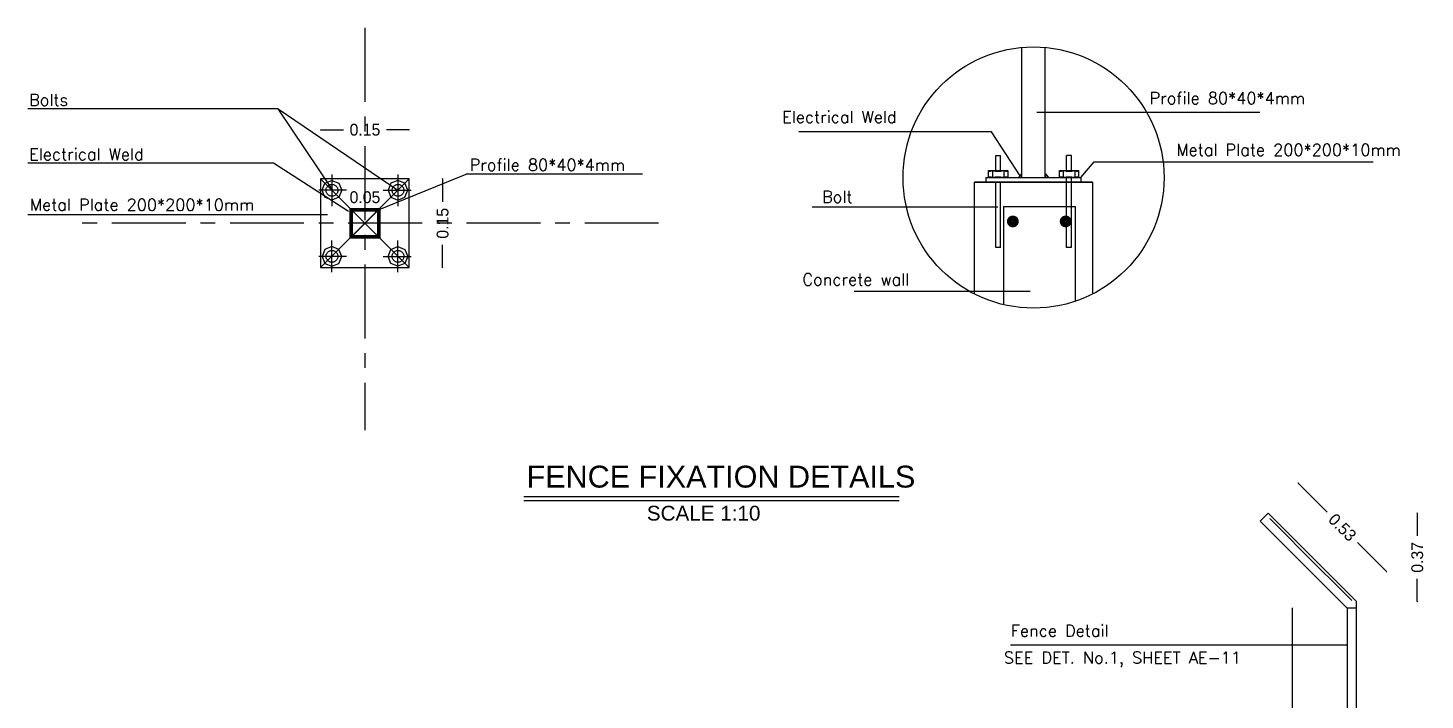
# Model space of a CAD drawing. Extents: x 166525 to 167198, y 178739 to 179747.
# Drawn here: x 166618.53 to 166642.17, y 179030.7 to 179042.06 of the extents above; entities that cross this region are included whole.
import ezdxf

# ---------------------------------------------------------------- set-up
doc = ezdxf.new("R2010")
doc.units = 0
doc.header["$MEASUREMENT"] = 0
doc.linetypes.add('CENTER', pattern=[2, 1.25, -0.25, 0.25, -0.25])
doc.linetypes.add('HIDDEN', pattern=[9.525, 6.35, -3.175])
doc.layers.get('0').update_dxf_attribs({"linetype": 'CONTINUOUS'})
doc.layers.get('DEFPOINTS').update_dxf_attribs({"linetype": 'CONTINUOUS'})
for name, color, linetype in [('1622', 7, 'HIDDEN'), ('A-Elevation 18', 1, 'CONTINUOUS'), ('DIM', 144, 'CONTINUOUS'), ('G-Dim', 1, 'CONTINUOUS'), ('OUT', 6, 'CONTINUOUS'), ('POLI', 3, 'CONTINUOUS'), ('ST', 2, 'CONTINUOUS'), ('SYMBOL1', 8, 'CONTINUOUS')]:
    doc.layers.add(name, color=color, linetype=linetype)
doc.layers.add('d dim 2', color=7, linetype='CONTINUOUS', lineweight=20)
doc.styles.add('FUTURA', font='SAS_____.PFB')
doc.styles.add('ROMANS', font='romans.shx')
doc.dimstyles.new('1-25', dxfattribs={"dimtxt": 0.2, "dimasz": 0.01, "dimexe": 0, "dimexo": 0, "dimgap": 0.08, "dimtad": 0, "dimlfac": 0.25, "dimzin": 0, "dimdsep": 46, "dimtxsty": 'Standard', "dimblk1": 'OBLIQUE', "dimblk2": 'OBLIQUE', "dimsah": 1, "dimcen": 0, "dimse1": 1, "dimse2": 1, "dimclrd": 256, "dimclre": 256, "dimclrt": 4, "dimadec": 0, "dimazin": 0, "dimtfac": 5.555556, "dimtix": 1, "dimtofl": 0, "dimtmove": 2, "dimatfit": 3, "dimldrblk": 'OBLIQUE', "dimfxl": 1, "dimtolj": 1, "dimtzin": 0, "dimarcsym": 0})
doc.dimstyles.new('1.10', dxfattribs={"dimtxt": 0.2, "dimasz": 0.01, "dimexe": 0, "dimexo": 0, "dimgap": 0.08, "dimtad": 0, "dimlfac": 0.1, "dimzin": 0, "dimdsep": 46, "dimtxsty": 'Standard', "dimblk1": 'OBLIQUE', "dimblk2": 'OBLIQUE', "dimsah": 1, "dimcen": 0, "dimse1": 1, "dimse2": 1, "dimclrd": 256, "dimclre": 256, "dimclrt": 4, "dimadec": 0, "dimazin": 0, "dimtfac": 5.555556, "dimtix": 1, "dimtofl": 0, "dimtmove": 2, "dimatfit": 3, "dimldrblk": 'OBLIQUE', "dimfxl": 1, "dimtolj": 1, "dimtzin": 0, "dimarcsym": 0})

# ---------------------------------------------------------------- blocks, each defined once
blk = doc.blocks.new('_OBLIQUE')
at = {"color": 0, "linetype": 'ByBlock'}
blk.add_line((-0.5, -0.5), (0.5, 0.5), dxfattribs=at)
blk = doc.blocks.new('*D420')
at = {"lineweight": -2, "ltscale": 0.1, "transparency": 16777216}
for p, q in [((166639.916, 179032.249), (166639.916, 179030.345)), ((166639.916, 179027.849), (166639.916, 179029.752))]:
    blk.add_line(p, q, dxfattribs=at)
at = {"layer": 'DEFPOINTS', "color": 0, "ltscale": 0.1, "transparency": 16777216}
for p in [(166639.916, 179032.249), (166640.846, 179032.249), (166640.463, 179027.849)]:
    blk.add_point(p, dxfattribs=at)
at = {"lineweight": -2, "ltscale": 0.1, "transparency": 16777216, "xscale": 0.01, "yscale": 0.01, "zscale": 0.01}
for p, rotation in [((166639.916, 179032.249), 90), ((166639.916, 179027.849), 270)]:
    blk.add_blockref('_OBLIQUE', p, dxfattribs=dict(at, rotation=rotation))
at = {"color": 4, "ltscale": 0.1, "transparency": 16777216, "insert": (166639.916, 179030.049), "char_height": 0.2, "attachment_point": 5, "rotation": 90}
blk.add_mtext('\\A1;1.10', dxfattribs=at)
blk = doc.blocks.new('*D423')
at = {"lineweight": -2, "ltscale": 0.1, "transparency": 16777216}
for p, q in [((166640.019, 179034.363), (166640.51, 179033.872)), ((166641.514, 179032.868), (166641.024, 179033.358))]:
    blk.add_line(p, q, dxfattribs=at)
at = {"layer": 'DEFPOINTS', "color": 0, "ltscale": 0.1, "transparency": 16777216}
for p in [(166640.019, 179034.363), (166639.511, 179033.855), (166641.006, 179032.36)]:
    blk.add_point(p, dxfattribs=at)
at = {"lineweight": -2, "ltscale": 0.1, "transparency": 16777216, "xscale": 0.01, "yscale": 0.01, "zscale": 0.01}
for p, rotation in [((166640.019, 179034.363), 135), ((166641.514, 179032.868), 315)]:
    blk.add_blockref('_OBLIQUE', p, dxfattribs=dict(at, rotation=rotation))
at = {"color": 4, "ltscale": 0.1, "transparency": 16777216, "insert": (166640.767, 179033.615), "char_height": 0.2, "attachment_point": 5, "rotation": 315}
blk.add_mtext('\\A1;0.53', dxfattribs=at)
blk = doc.blocks.new('*D424')
at = {"lineweight": -2, "ltscale": 0.1, "transparency": 16777216}
for p, q in [((166642.034, 179033.855), (166642.034, 179033.471)), ((166642.034, 179032.36), (166642.034, 179032.744))]:
    blk.add_line(p, q, dxfattribs=at)
at = {"layer": 'DEFPOINTS', "color": 0, "ltscale": 0.1, "transparency": 16777216}
for p in [(166638.754, 179033.855), (166642.034, 179033.855), (166640.249, 179032.36)]:
    blk.add_point(p, dxfattribs=at)
at = {"lineweight": -2, "ltscale": 0.1, "transparency": 16777216, "xscale": 0.01, "yscale": 0.01, "zscale": 0.01}
for p, rotation in [((166642.034, 179033.855), 90), ((166642.034, 179032.36), 270)]:
    blk.add_blockref('_OBLIQUE', p, dxfattribs=dict(at, rotation=rotation))
at = {"color": 4, "ltscale": 0.1, "transparency": 16777216, "insert": (166642.034, 179033.108), "char_height": 0.2, "attachment_point": 5, "rotation": 90}
blk.add_mtext('\\A1;0.37', dxfattribs=at)
blk = doc.blocks.new('*D648')
at = {"layer": '1622', "lineweight": -2, "ltscale": 10, "transparency": 16777216}
for p, q in [((166623.48, 179040.339), (166623.866, 179040.339)), ((166624.98, 179040.339), (166624.593, 179040.339))]:
    blk.add_line(p, q, dxfattribs=at)
at = {"layer": 'DEFPOINTS', "color": 0, "ltscale": 10, "transparency": 16777216}
for p in [(166624.98, 179040.339), (166623.48, 179039.507), (166624.98, 179039.507)]:
    blk.add_point(p, dxfattribs=at)
at = {"layer": '1622', "lineweight": -2, "ltscale": 10, "transparency": 16777216, "xscale": 0.01, "yscale": 0.01, "zscale": 0.01, "rotation": 180}
blk.add_blockref('_OBLIQUE', (166623.48, 179040.339), dxfattribs=at)
at = {"layer": '1622', "lineweight": -2, "ltscale": 10, "transparency": 16777216, "xscale": 0.01, "yscale": 0.01, "zscale": 0.01}
blk.add_blockref('_OBLIQUE', (166624.98, 179040.339), dxfattribs=at)
at = {"layer": '1622', "color": 4, "ltscale": 10, "transparency": 16777216, "insert": (166624.23, 179040.339), "char_height": 0.2, "attachment_point": 5}
blk.add_mtext('\\A1;0.15', dxfattribs=at)
blk = doc.blocks.new('*D649')
at = {"layer": 'DEFPOINTS', "color": 0, "ltscale": 10, "transparency": 16777216}
for p in [(166623.98, 179039.197), (166623.98, 179039.007), (166624.48, 179039.007)]:
    blk.add_point(p, dxfattribs=at)
at = {"layer": '1622', "color": 4, "ltscale": 10, "transparency": 16777216, "insert": (166624.23, 179039.197), "char_height": 0.2, "attachment_point": 5}
blk.add_mtext('\\A1;0.05', dxfattribs=at)
blk = doc.blocks.new('*D650')
at = {"layer": '1622', "lineweight": -2, "ltscale": 10, "transparency": 16777216}
for p, q in [((166625.544, 179039.507), (166625.544, 179039.12)), ((166625.544, 179038.007), (166625.544, 179038.394))]:
    blk.add_line(p, q, dxfattribs=at)
at = {"layer": 'DEFPOINTS', "color": 0, "ltscale": 10, "transparency": 16777216}
for p in [(166624.98, 179039.507), (166624.98, 179038.007), (166625.544, 179038.007)]:
    blk.add_point(p, dxfattribs=at)
at = {"layer": '1622', "lineweight": -2, "ltscale": 10, "transparency": 16777216, "xscale": 0.01, "yscale": 0.01, "zscale": 0.01}
for p, rotation in [((166625.544, 179039.507), 90), ((166625.544, 179038.007), 270)]:
    blk.add_blockref('_OBLIQUE', p, dxfattribs=dict(at, rotation=rotation))
at = {"layer": '1622', "color": 4, "ltscale": 10, "transparency": 16777216, "insert": (166625.544, 179038.757), "char_height": 0.2, "attachment_point": 5, "rotation": 90}
blk.add_mtext('\\A1;0.15', dxfattribs=at)

msp = doc.modelspace()

# ---------------------------------------------------------------- hatches: boundary and pattern name
at = {"layer": '1622', "linetype": 'Continuous'}
h = msp.add_hatch(dxfattribs=at)
h.set_pattern_fill('ANSI31', color=8, scale=0.15, style=0)
h.set_pattern_definition([(45, (167238.457371, 180286.974717), (-0.01325825215, 0.01325825215), [])])
h.paths.add_polyline_path([(166624.47957, 179039.00707), (166623.97957, 179039.00707), (166623.97957, 179038.50707), (166624.47957, 179038.50707)])
h.paths.add_polyline_path([(166624.43957, 179038.96707), (166624.43957, 179038.54707), (166624.01957, 179038.54707), (166624.01957, 179038.96707)], flags=16)

# ---------------------------------------------------------------- linework, layer by layer
at = {"ltscale": 2}
msp.add_line((166636.54132, 179039.4505), (166634.54132, 179039.4505), dxfattribs=at)
at = {"color": 8, "linetype": 'Continuous'}
msp.add_line((166640.84633, 179031.62429), (166635.15237, 179031.62429), dxfattribs=at)
at = {"layer": '1622', "color": 8, "linetype": 'CENTER'}
for p, q in [((166624.22957, 179042.06031), (166624.22957, 179035.26049)), ((166629.19741, 179038.75707), (166619.34997, 179038.75707))]:
    msp.add_line(p, q, dxfattribs=at)
at = {"layer": '1622', "color": 8, "ltscale": 4}
for p, q in [((166622.76268, 179040.69477), (166618.52776, 179040.69477)), ((166623.68355, 179039.31611), (166622.76268, 179040.69477)), ((166622.76268, 179040.69477), (166624.7886, 179039.31611)), ((166622.6806, 179039.77623), (166618.52776, 179039.77623)), ((166623.95093, 179038.95847), (166622.6806, 179039.77623)), ((166624.40254, 179038.96201), (166625.94388, 179039.5876)), ((166628.92355, 179039.5876), (166625.94388, 179039.5876)), ((166623.59486, 179038.89843), (166618.52776, 179038.89843))]:
    msp.add_line(p, q, dxfattribs=at)
at = {"layer": '1622', "color": 8, "linetype": 'Continuous'}
for p, q in [((166635.59735, 179040.6389), (166639.37197, 179040.6389)), ((166634.83269, 179040.30266), (166631.56914, 179040.30266)), ((166635.31449, 179039.56195), (166634.83269, 179040.30266)), ((166636.34132, 179039.5305), (166636.56955, 179039.79909)), ((166636.56955, 179039.79909), (166641.28832, 179039.79909)), ((166634.93811, 179039.02756), (166631.79687, 179039.02756)), ((166635.48282, 179037.60544), (166632.50514, 179037.60544))]:
    msp.add_line(p, q, dxfattribs=at)
at = {"layer": '1622', "color": 253}
for p, q in [((166623.67053, 179039.58134), (166623.67053, 179039.04817)), ((166624.7886, 179039.58134), (166624.7886, 179039.04817)), ((166623.919, 179039.31611), (166623.4481, 179039.31611)), ((166624.54014, 179039.31611), (166625.01103, 179039.31611)), ((166623.67053, 179037.93281), (166623.67053, 179038.46598)), ((166624.7886, 179037.93281), (166624.7886, 179038.46598)), ((166623.919, 179038.19804), (166623.4481, 179038.19804)), ((166624.54014, 179038.19804), (166625.01103, 179038.19804))]:
    msp.add_line(p, q, dxfattribs=at)
at = {"layer": '1622', "ltscale": 4}
for p, q in [((166623.47957, 179039.50707), (166624.97957, 179038.00707)), ((166624.97957, 179039.50707), (166623.47957, 179038.00707))]:
    msp.add_line(p, q, dxfattribs=at)
at = {"layer": '1622', "color": 1, "linetype": 'Continuous'}
for p, q in [((166624.43957, 179038.96707), (166624.01957, 179038.54707)), ((166624.01957, 179038.96707), (166624.43957, 179038.54707))]:
    msp.add_line(p, q, dxfattribs=at)
at = {"layer": '1622'}
for p, q in [((166626.91666, 179034.137), (166633.41526, 179034.137)), ((166626.91666, 179034.07143), (166633.41526, 179034.07143))]:
    msp.add_line(p, q, dxfattribs=at)
at = {"layer": '1622', "color": 3}
msp.add_lwpolyline([(166624.97957, 179039.50707), (166623.47957, 179039.50707), (166623.47957, 179038.00707), (166624.97957, 179038.00707)], close=True, dxfattribs=at)
at = {"layer": '1622', "color": 253}
for points in [[(166623.50305, 179039.31611), (166623.55211, 179039.43453), (166623.67053, 179039.48359), (166623.78896, 179039.43453), (166623.83801, 179039.31611), (166623.78896, 179039.19768), (166623.67053, 179039.14863), (166623.55211, 179039.19768)], [(166624.95608, 179039.31611), (166624.90703, 179039.43453), (166624.7886, 179039.48359), (166624.67017, 179039.43453), (166624.62112, 179039.31611), (166624.67017, 179039.19768), (166624.7886, 179039.14863), (166624.90703, 179039.19768)], [(166623.50305, 179038.19804), (166623.55211, 179038.07961), (166623.67053, 179038.03056), (166623.78896, 179038.07961), (166623.83801, 179038.19804), (166623.78896, 179038.31647), (166623.67053, 179038.36552), (166623.55211, 179038.31647)], [(166624.95608, 179038.19804), (166624.90703, 179038.07961), (166624.7886, 179038.03056), (166624.67017, 179038.07961), (166624.62112, 179038.19804), (166624.67017, 179038.31647), (166624.7886, 179038.36552), (166624.90703, 179038.31647)]]:
    msp.add_lwpolyline(points, close=True, dxfattribs=at)
at = {"layer": '1622', "linetype": 'Continuous'}
msp.add_lwpolyline([(166623.97957, 179039.00707), (166624.47957, 179039.00707), (166624.47957, 179038.50707), (166623.97957, 179038.50707), (166623.97957, 179039.00707)], dxfattribs=at)
at = {"layer": '1622', "color": 1, "linetype": 'Continuous'}
msp.add_lwpolyline([(166624.01957, 179038.96707), (166624.43957, 179038.96707), (166624.43957, 179038.54707), (166624.01957, 179038.54707)], close=True, dxfattribs=at)
at = {"layer": '1622', "color": 253}
for centre in [(166623.67053, 179039.31611), (166624.7886, 179039.31611), (166623.67053, 179038.19804), (166624.7886, 179038.19804)]:
    msp.add_circle(centre, 0.1, dxfattribs=at)
at = {"layer": 'A-Elevation 18'}
for p, q in [((166635.33981, 179041.7296), (166635.33981, 179039.5305)), ((166640.84633, 179032.24852), (166640.84633, 179027.88052)), ((166641.00633, 179032.24852), (166640.84633, 179032.24852))]:
    msp.add_line(p, q, dxfattribs=at)
for points in [[(166635.73981, 179039.5305), (166635.73981, 179041.72987)], [(166640.84633, 179032.24852), (166639.37555, 179033.7193)], [(166641.00633, 179027.88052), (166641.00633, 179032.36005), (166639.51131, 179033.85507)], [(166640.35359, 179032.94879), (166639.54462, 179033.75776)], [(166640.64458, 179032.6578), (166640.35811, 179032.94427)], [(166640.92586, 179032.37652), (166640.6491, 179032.65328)]]:
    msp.add_lwpolyline(points, dxfattribs=at)
at = {"layer": 'd dim 2', "color": 32}
for centre in [(166639.54236, 179033.76002), (166640.35585, 179032.94653), (166640.64684, 179032.65554)]:
    msp.add_circle(centre, 0.0032, dxfattribs=at)
at = {"layer": 'DIM', "ltscale": 4}
msp.add_circle((166635.54132, 179039.5305), 2.20831, dxfattribs=at)
at = {"layer": 'G-Dim'}
msp.add_lwpolyline([(166639.51131, 179033.85507), (166639.37555, 179033.7193)], dxfattribs=at)
at = {"layer": 'OUT', "color": 1}
for p, q in [((166634.54132, 179037.56158), (166634.54132, 179039.4505)), ((166634.54132, 179039.4505), (166636.54132, 179039.4505)), ((166636.54132, 179039.4505), (166636.54132, 179037.56158))]:
    msp.add_line(p, q, dxfattribs=at)
at = {"layer": 'OUT', "color": 2}
for p, q in [((166635.03418, 179039.04044), (166635.03418, 179037.38121)), ((166635.03418, 179039.04044), (166636.24525, 179039.04044)), ((166636.24525, 179039.04044), (166636.24525, 179037.43738))]:
    msp.add_line(p, q, dxfattribs=at)
at = {"layer": 'ST', "const_width": 0.095}
for points in [[(166635.2436, 179038.78842, -1), (166635.1386, 179038.78842, -1)], [(166636.03249, 179038.78842, 1), (166636.13749, 179038.78842, 1)]]:
    msp.add_lwpolyline(points, format="xyb", close=True, dxfattribs=at)
at = {"layer": 'SYMBOL1', "color": 4}
for p, q in [((166634.90132, 179039.64841), (166634.90132, 179039.9014)), ((166634.90132, 179039.9014), (166634.98132, 179039.9014)), ((166634.98132, 179039.64841), (166634.98132, 179039.9014)), ((166636.10132, 179039.64841), (166636.10132, 179039.9014)), ((166636.18132, 179039.9014), (166636.10132, 179039.9014)), ((166636.18132, 179039.64841), (166636.18132, 179039.9014)), ((166634.84493, 179039.64841), (166634.84493, 179039.5305)), ((166635.03771, 179039.64841), (166635.03771, 179039.5305)), ((166635.33981, 179039.59223), (166635.28918, 179039.53167)), ((166635.33981, 179039.53167), (166635.33981, 179039.59223)), ((166635.74209, 179039.53167), (166635.74209, 179039.59223)), ((166635.74209, 179039.59223), (166635.79272, 179039.53167)), ((166636.04493, 179039.64841), (166636.04493, 179039.5305)), ((166636.23771, 179039.64841), (166636.23771, 179039.5305)), ((166634.90132, 179038.34815), (166634.90132, 179039.4505)), ((166634.98132, 179038.34815), (166634.98132, 179039.4505)), ((166635.28918, 179039.53167), (166635.33981, 179039.53167)), ((166635.79272, 179039.53167), (166635.74209, 179039.53167)), ((166636.10132, 179038.34815), (166636.10132, 179039.5305)), ((166636.18132, 179038.34815), (166636.18132, 179039.5305)), ((166634.98132, 179038.34815), (166634.90132, 179038.34815)), ((166636.18132, 179038.34815), (166636.10132, 179038.34815))]:
    msp.add_line(p, q, dxfattribs=at)
for points in [[(166634.77824, 179039.64841), (166635.1044, 179039.64841), (166635.1044, 179039.5305), (166634.77824, 179039.5305)], [(166635.97824, 179039.64841), (166636.3044, 179039.64841), (166636.3044, 179039.5305), (166635.97824, 179039.5305)], [(166634.74132, 179039.5305), (166636.34132, 179039.5305), (166636.34132, 179039.4505), (166634.74132, 179039.4505)]]:
    msp.add_lwpolyline(points, close=True, dxfattribs=at)
for centre, radius, start, end in [((166634.78103, 179039.85587), 0.21708, 269.262997, 287.119085), ((166634.94132, 179040.12253), 0.48382, 258.507912, 281.492088), ((166635.10161, 179039.85587), 0.21708, 252.880915, 270.737003), ((166635.98103, 179039.85587), 0.21708, 269.262997, 287.119085), ((166636.14132, 179040.12253), 0.48382, 258.507912, 281.492088), ((166636.30161, 179039.85587), 0.21708, 252.880915, 270.737003), ((166634.78103, 179039.32304), 0.21708, 72.880915, 90.737003), ((166634.94132, 179039.03645), 0.50336, 78.959714, 101.040286), ((166635.10161, 179039.32304), 0.21708, 89.262997, 107.119085), ((166635.98103, 179039.32304), 0.21708, 72.880915, 90.737003), ((166636.14132, 179039.03645), 0.50336, 78.959714, 101.040286), ((166636.30161, 179039.32304), 0.21708, 89.262997, 107.119085)]:
    msp.add_arc(centre, radius, start, end, dxfattribs=at)

# ---------------------------------------------------------------- texts
at = {"layer": '1622', "color": 6, "style": 'ROMANS'}
for s, p in [('Profile 80*40*4mm', (166637.50425, 179040.77361)), ('Bolts', (166618.54761, 179040.74303)), ('Electrical Weld', (166631.28669, 179040.45506)), ('Electrical Weld', (166618.54761, 179039.82448)), ('Metal Plate 200*200*10mm', (166637.95828, 179039.89809)), ('Profile 80*40*4mm', (166626.00083, 179039.64505)), ('Metal Plate 200*200*10mm', (166618.56045, 179038.97104)), ('Bolt', (166631.96328, 179039.10543)), ('Concrete wall', (166631.63122, 179037.70663))]:
    msp.add_text(s, height=0.2, dxfattribs=at).set_placement(p)
at = {"layer": '1622', "color": 4, "style": 'FUTURA'}
msp.add_text('FENCE FIXATION DETAILS', height=0.3701376, dxfattribs=at).set_placement((166626.96294, 179034.28815))
at = {"layer": '1622', "style": 'FUTURA'}
msp.add_text('SCALE 1:10', height=0.25, dxfattribs=at).set_placement((166628.99875, 179033.73015))
at = {"layer": 'POLI', "color": 6, "style": 'ROMANS'}
for s, p in [('Fence Detail ', (166635.15615, 179031.76767)), ('SEE DET. No.1, SHEET AE-11', (166635.03956, 179031.31232))]:
    msp.add_text(s, height=0.2, dxfattribs=at).set_placement(p)

# ---------------------------------------------------------------- dimensions: what is measured, and where the dimension line sits
at = {"ltscale": 0.1}
dim = msp.add_aligned_dim(p1=(166641.00633, 179032.36005), p2=(166639.51131, 179033.85507), distance=-0.71815, dimstyle='1-25', dxfattribs=at)
dim.commit()
dim.dimension.update_dxf_attribs({"geometry": '*D423', "text_midpoint": (166640.76663, 179033.61537)})
for base, p1, p2, picture, middle in [((166642.03394, 179033.85507), (166640.24927, 179032.36005), (166638.75425, 179033.85507), '*D424', (166642.03394, 179033.10756)), ((166639.91628, 179032.24852), (166640.46293, 179027.84852), (166640.84633, 179032.24852), '*D420', (166639.91628, 179030.04852))]:
    dim = msp.add_linear_dim(base=base, p1=p1, p2=p2, angle=90, dimstyle='1-25', dxfattribs=at)
    dim.commit()
    dim.dimension.update_dxf_attribs({"geometry": picture, "text_midpoint": middle})
at = {"layer": '1622', "color": 8, "ltscale": 10}
for base, p1, p2, picture, middle in [((166624.97957, 179040.33928), (166623.47957, 179039.50707), (166624.97957, 179039.50707), '*D648', (166624.22957, 179040.33928)), ((166623.97957, 179039.19692), (166624.47957, 179039.00707), (166623.97957, 179039.00707), '*D649', (166624.22957, 179039.19692))]:
    dim = msp.add_linear_dim(base=base, p1=p1, p2=p2, dimstyle='1.10', dxfattribs=at)
    dim.commit()
    dim.dimension.update_dxf_attribs({"geometry": picture, "text_midpoint": middle})
dim = msp.add_linear_dim(base=(166625.54379, 179038.00707), p1=(166624.97957, 179039.50707), p2=(166624.97957, 179038.00707), angle=90, dimstyle='1.10', dxfattribs=at)
dim.commit()
dim.dimension.update_dxf_attribs({"geometry": '*D650', "text_midpoint": (166625.54379, 179038.75707)})

doc.saveas('drawing.dxf')
